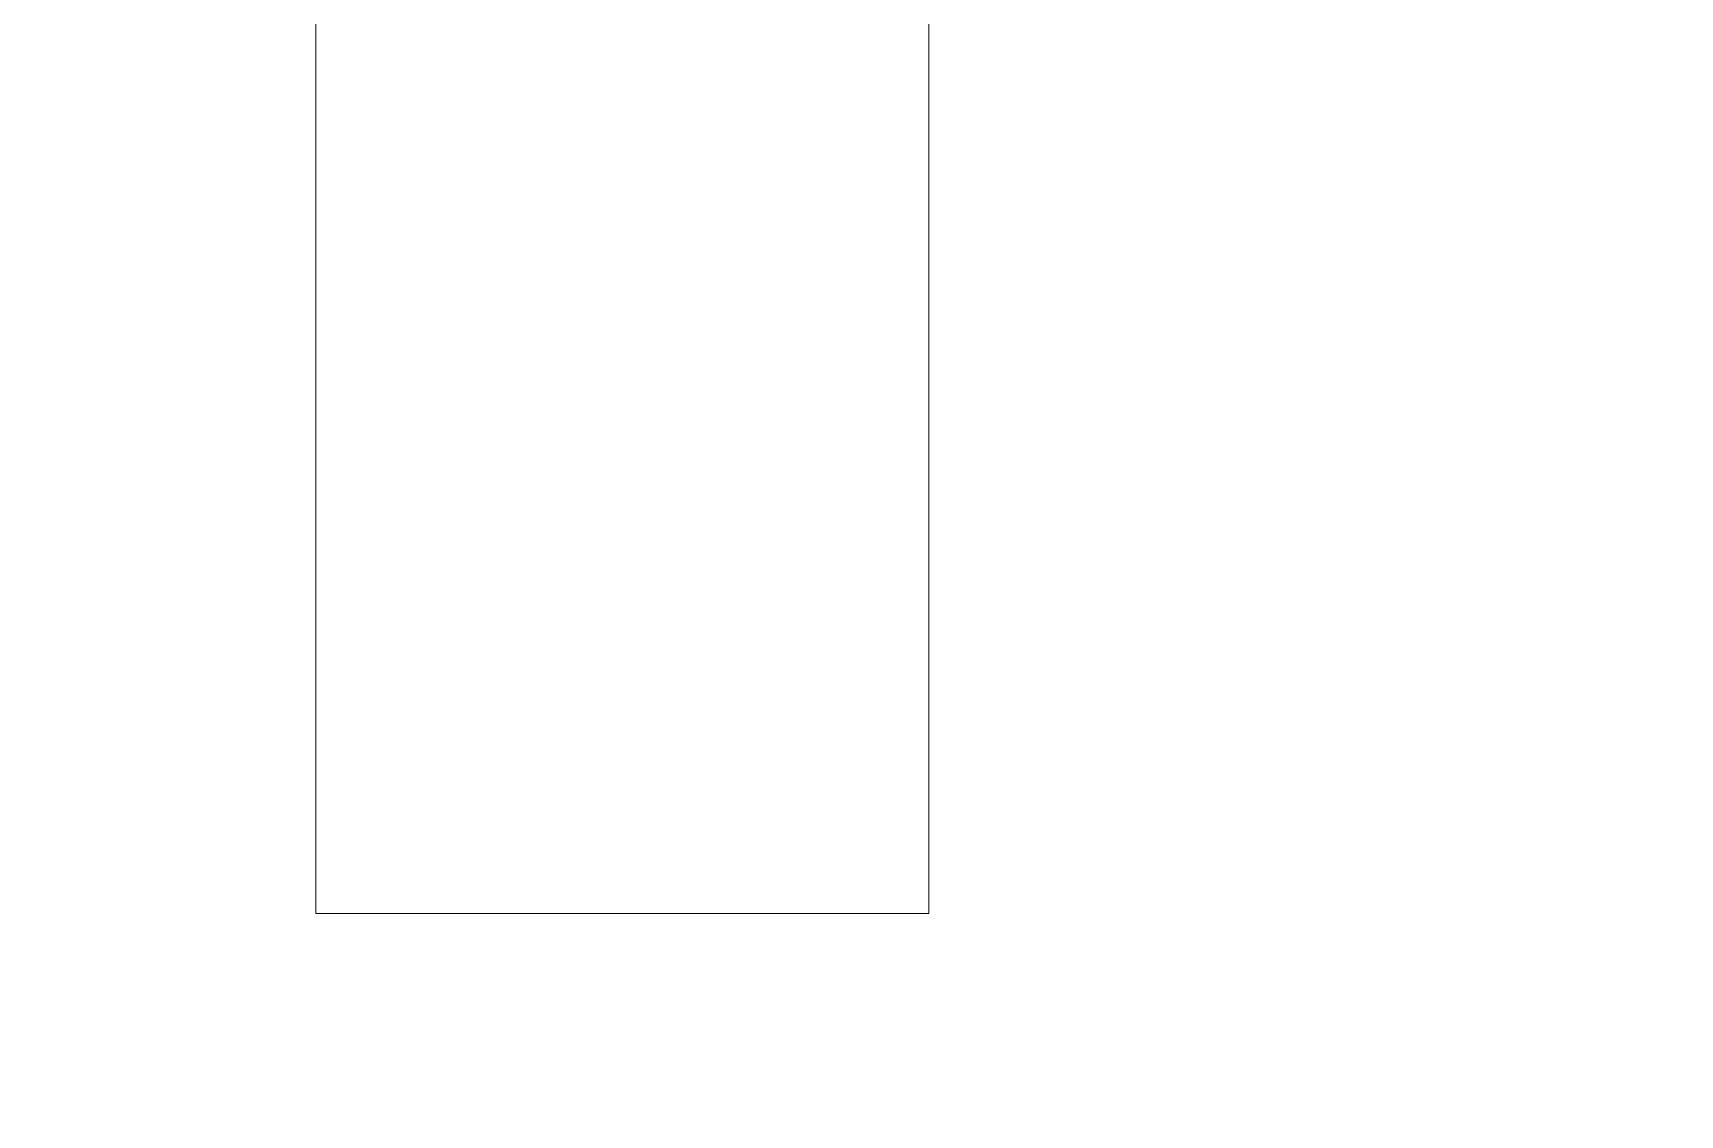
# Model space of a CAD drawing. Header units: inches. Extents: x -3.67 to 3.62, y -4.25 to 4.25.
# Drawn here: x 1.177 to 1.881, y -2.088 to -1.625 of the extents above; entities that cross this region are included whole.
import ezdxf
from ezdxf.lldxf.tags import DXFTag

# ---------------------------------------------------------------- set-up
doc = ezdxf.new("R2010")
doc.units = ezdxf.units.IN
doc.header["$MEASUREMENT"] = 0
doc.layers.add('Layer 1', color=7, linetype='Continuous')
tags = doc.linetypes.add('New Line61', pattern=[0.6, 0.5, -0.1]).pattern_tags.tags
tags[6:7] = [DXFTag(74, 4), DXFTag(75, 0), DXFTag(340, '0'), DXFTag(46, 1.0), DXFTag(50, 0.0), DXFTag(44, 0.0), DXFTag(45, 0.0)]
tags[4:5] = [DXFTag(74, 4), DXFTag(75, 0), DXFTag(340, '0'), DXFTag(46, 1.0), DXFTag(50, 0.0), DXFTag(44, 0.0), DXFTag(45, 0.0)]

msp = doc.modelspace()

# ---------------------------------------------------------------- linework, layer by layer
at = {"layer": 'Layer 1', "color": 250, "linetype": 'New Line61', "lineweight": 15}
msp.add_lwpolyline([(1.29778, -2.0018), (1.55985, -2.0018), (1.55985, -1.34665), (1.29778, -1.34665), (1.29778, -2.0018)], close=True, dxfattribs=at)
at = {"layer": 'Layer 1', "color": 250, "lineweight": 15}
msp.add_open_spline([(2.50883, -3.40308), (2.50883, -3.40308), (0.02163, -3.40308), (0.02163, -3.40308), (0.02163, -3.40308), (0.02163, -3.40308), (0.02163, -1.01706), (0.02163, -1.01706), (0.02163, -1.01706), (0.02163, -1.01706), (2.50883, -1.01706), (2.50883, -1.01706), (2.50883, -1.01706), (2.50883, -1.01706), (2.50883, -3.40308), (2.50883, -3.40308)], degree=3, knots=[0, 0, 0, 0, 0.25, 0.25, 0.25, 0.25, 0.5, 0.5, 0.5, 0.5, 0.75, 0.75, 0.75, 0.75, 1, 1, 1, 1], dxfattribs=at)

doc.saveas('drawing.dxf')
